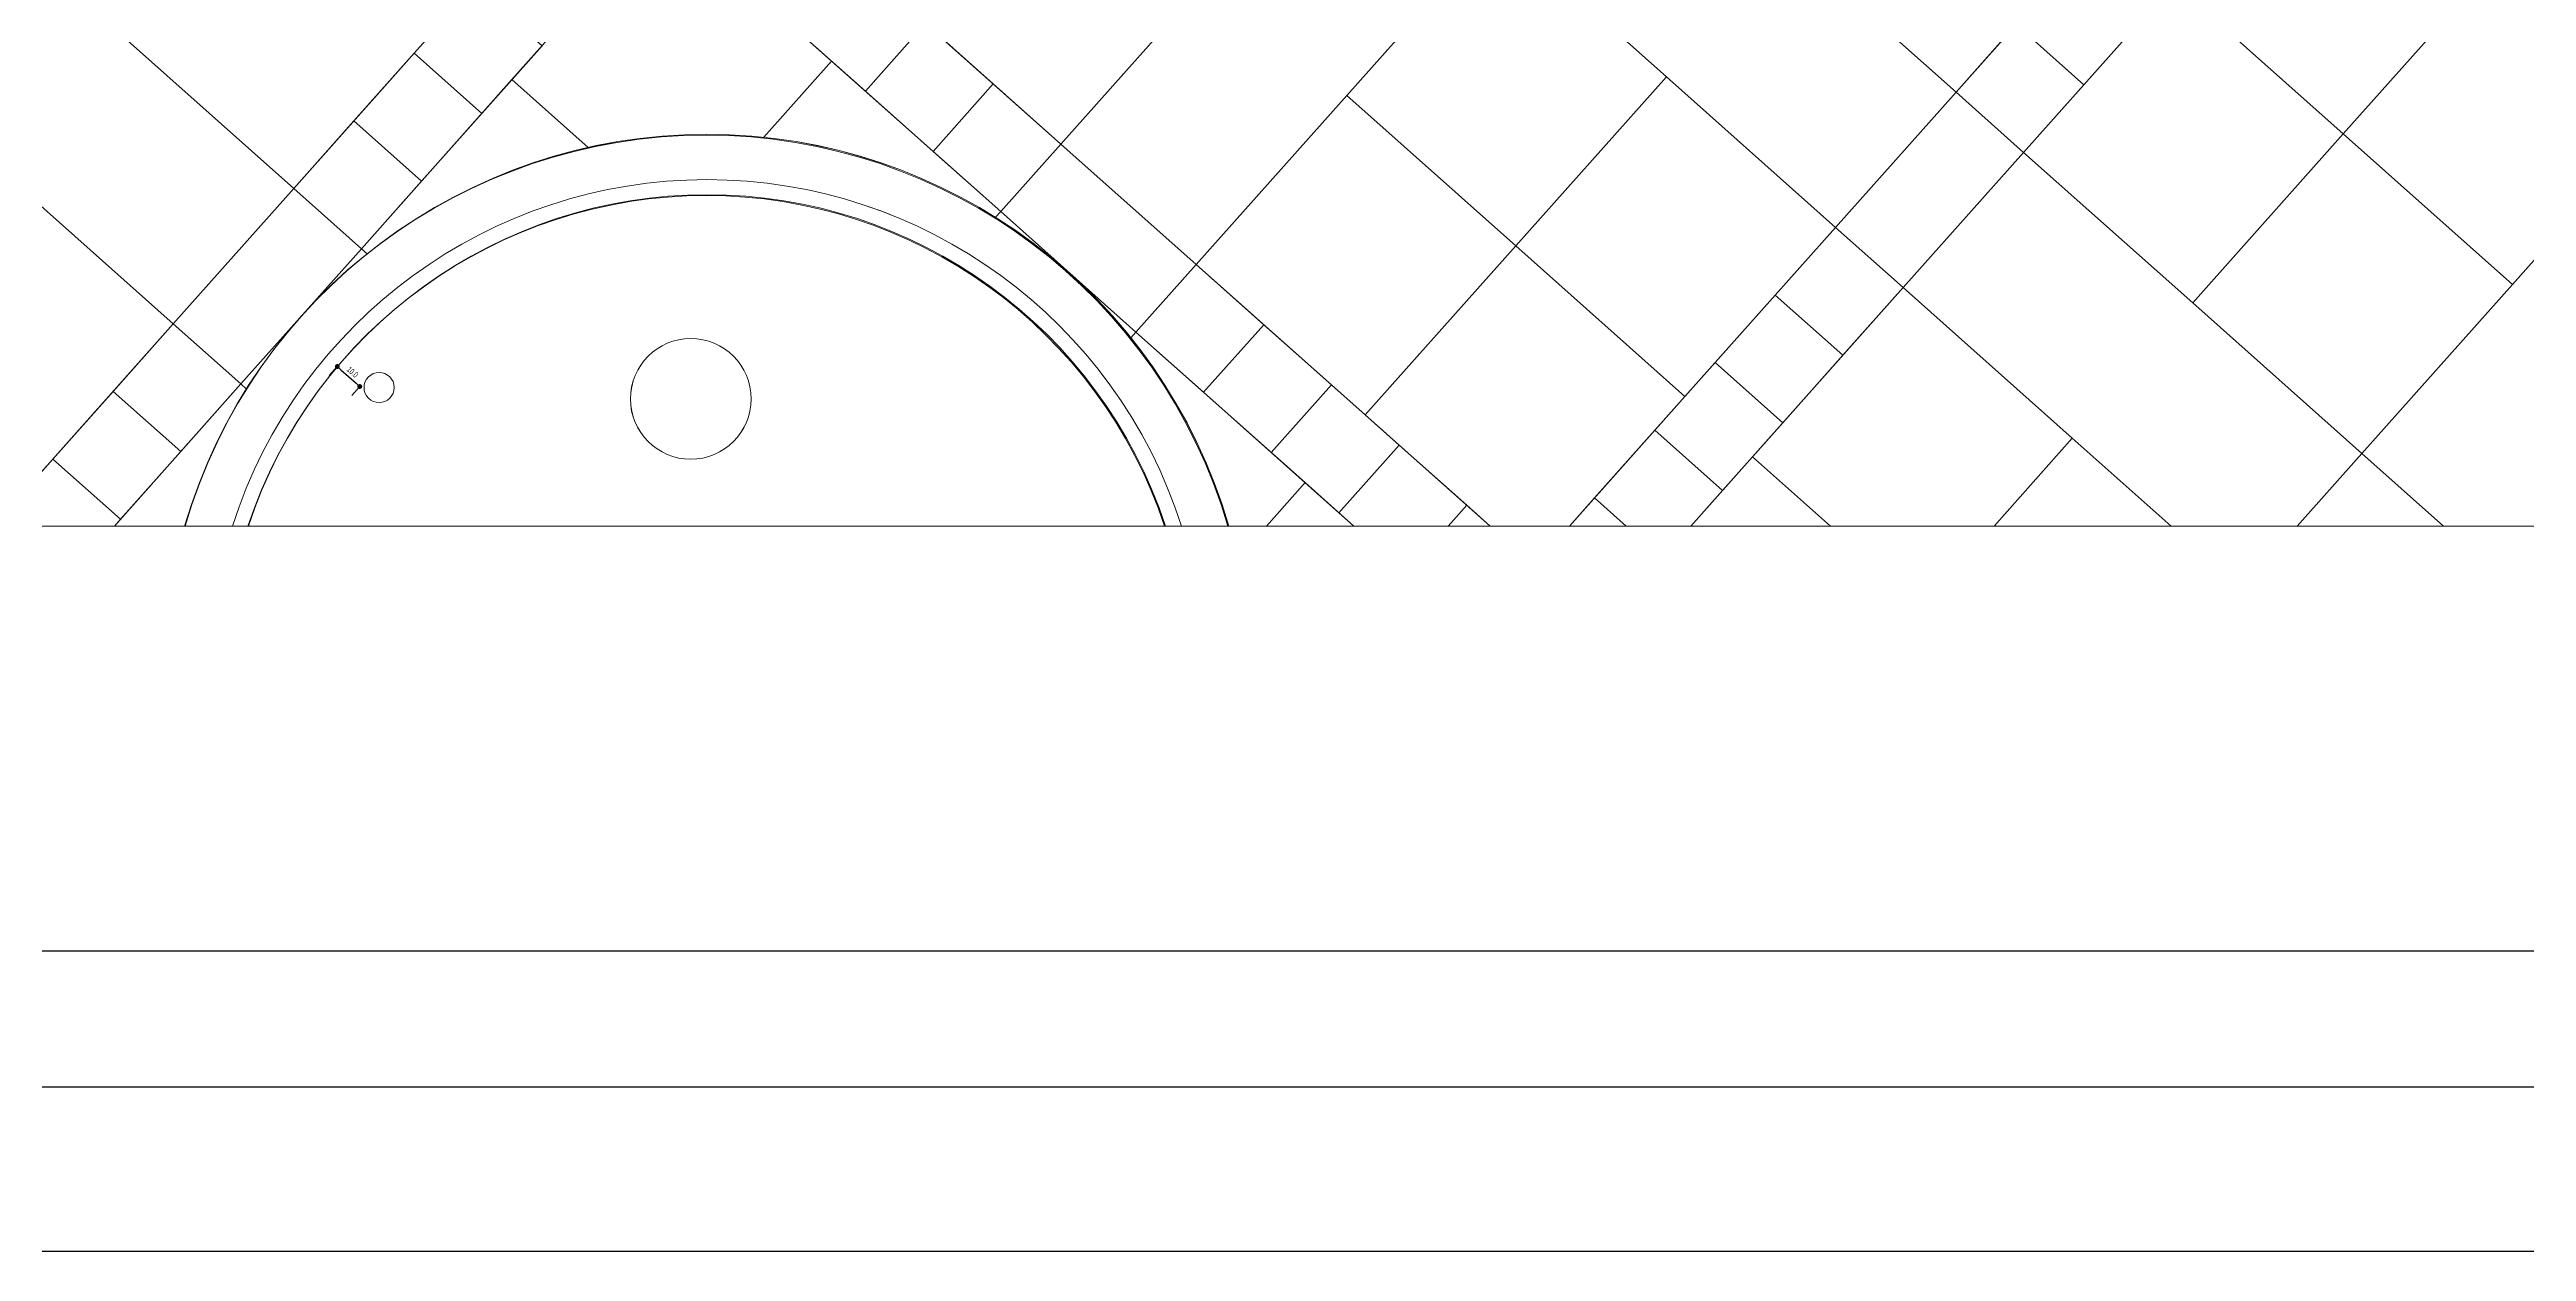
# Model space of a CAD drawing. Header units: millimetres. Extents: x 9159 to 17971, y 10368 to 13314.
# Drawn here: x 15447 to 16267, y 10368 to 10767 of the extents above; entities that cross this region are included whole.
import ezdxf

# ---------------------------------------------------------------- set-up
doc = ezdxf.new("R2010")
doc.units = ezdxf.units.MM
doc.header["$LTSCALE"] = 5
doc.linetypes.add('CONTINUA', pattern=[0])
doc.layers.get('DEFPOINTS').update_dxf_attribs({"linetype": 'CONTINUA'})
for name, color, linetype, lineweight in [('anted', 10, 'Continuous', 0), ('SAF_DOSEME', 147, 'Continuous', 0), ('SAF_DOSEME-TAS1', 251, 'Continuous', 0), ('SAF_DOSEME-TAS2', 35, 'Continuous', 0), ('SAF_KEÇE', 30, 'Continuous', 0), ('SAF_OLCU', 150, 'Continuous', 0), ('TAR-G2', 11, 'Continuous', 0), ('YAZI', 250, 'Continuous', 30)]:
    doc.layers.add(name, color=color, linetype=linetype, lineweight=lineweight)
doc.styles.add('NEWSTYLE3', font='TSIMPLEX.SHX', dxfattribs={"width": 0.6})
doc.dimstyles.new('1-20', dxfattribs={"dimtxt": 5.2, "dimasz": 1.6, "dimexe": 4, "dimexo": 4, "dimgap": 2, "dimtad": 1, "dimdec": 0, "dimzin": 0, "dimdsep": 46, "dimtxsty": 'NEWSTYLE3', "dimblk": 'DOT', "dimcen": 0, "dimdle": 1, "dimadec": 0, "dimazin": 0, "dimtfac": 1, "dimtdec": 4, "dimtix": 1, "dimtofl": 0, "dimtmove": 0, "dimatfit": 0, "dimldrblk": 'DOT', "dimfxl": 1, "dimtolj": 1, "dimtzin": 0, "dimarcsym": 0})

# ---------------------------------------------------------------- blocks, each defined once
blk = doc.blocks.new('_DOT')
at = {"color": 0, "linetype": 'ByBlock', "lineweight": 0}
blk.add_line((-0.5, 0), (-1, 0), dxfattribs=at)
at = {"linetype": 'ByBlock', "lineweight": 0, "const_width": 0.5}
blk.add_lwpolyline([(-0.25, 0, 1), (0.25, 0, 1)], format="xyb", close=True, dxfattribs=at)
blk = doc.blocks.new('*D61')
at = {"layer": 'DEFPOINTS', "color": 0}
for p in [(15544.72, 10664.58), (15552.18, 10657.95), (15549.51, 10654.95)]:
    blk.add_point(p, dxfattribs=at)
at = {"layer": 'SAF_OLCU', "color": 0, "lineweight": -2}
for p, q in [((15542.07, 10661.59), (15539.4, 10658.59)), ((15543.26, 10660.52), (15548.32, 10656.02)), ((15549.52, 10654.96), (15546.85, 10651.96))]:
    blk.add_line(p, q, dxfattribs=at)
at = {"layer": 'SAF_OLCU', "color": 0, "lineweight": -2, "xscale": 1.6, "yscale": 1.6, "zscale": 1.6}
for p, rotation in [((15542.06, 10661.58), 138.3452744245289), ((15549.51, 10654.95), 318.3452744245289)]:
    blk.add_blockref('_DOT', p, dxfattribs=dict(at, rotation=rotation))
at = {"layer": 'SAF_OLCU', "color": 0, "insert": (15547.12, 10659.76), "char_height": 2, "attachment_point": 5, "rotation": 318.34527, "style": 'NEWSTYLE3'}
blk.add_mtext('\\A1;10.0', dxfattribs=at)

msp = doc.modelspace()

# ---------------------------------------------------------------- linework, layer by layer
at = {"layer": 'anted', "ltscale": 3}
msp.add_lwpolyline([(16744.25, 12927.16), (16744.25, 10608.73), (13273.39, 10608.73), (13273.39, 12927.16)], close=True, dxfattribs=at)
msp.add_lwpolyline([(16744.25, 12927.16), (16744.25, 10608.73), (13273.39, 10608.73), (13273.39, 12927.16)], close=True, dxfattribs=at)
at = {"layer": 'SAF_DOSEME', "elevation": 0}
msp.add_lwpolyline([(14060.53, 10608.73, -0.142512), (16744.25, 11542.34)], format="xyb", dxfattribs=at)
at = {"layer": 'SAF_DOSEME'}
msp.add_lwpolyline([(14060.53, 10608.73, -0.142512), (16744.25, 11542.34)], format="xyb", dxfattribs=at)
msp.add_arc((17006.91, 6463.27), 5085.86, 92.96032, 125.4032, dxfattribs=at)
msp.add_arc((17006.91, 6463.27), 5085.86, 92.96032, 125.4032, dxfattribs=at)
at = {"layer": 'SAF_DOSEME-TAS1'}
for points in [[(16022.22, 10802.36), (16078.24, 10752.48), (16128.11, 10808.5), (16072.1, 10858.37)], [(15775.61, 10841.18), (15831.63, 10791.31), (15781.75, 10735.29), (15725.74, 10785.17)], [(16150.52, 10788.55), (16206.53, 10738.67), (16256.41, 10794.69), (16200.39, 10844.56)], [(15471.61, 10770.43), (15527.62, 10720.56), (15577.49, 10776.57), (15521.48, 10826.44)], [(15926.31, 10807.42), (15982.32, 10757.55), (15932.45, 10701.53), (15876.44, 10751.41)], [(16098.19, 10774.89), (16120.59, 10754.94), (16140.54, 10777.34), (16118.14, 10797.29)], [(15694.58, 10772.73), (15716.99, 10752.79), (15736.94, 10775.19), (15714.53, 10795.14)], [(16206.53, 10738.67), (16262.55, 10688.8), (16312.42, 10744.81), (16256.41, 10794.69)], [(15567.52, 10765.37), (15589.92, 10745.42), (15609.87, 10767.82), (15587.47, 10787.77)], [(16100.64, 10732.53), (16156.66, 10682.66), (16206.53, 10738.67), (16150.52, 10788.55)], [(15716.99, 10752.79), (15739.4, 10732.84), (15759.35, 10755.24), (15736.94, 10775.19)], [(16078.24, 10752.48), (16100.64, 10732.53), (16120.59, 10754.94), (16098.19, 10774.89)], [(15547.57, 10742.96), (15569.97, 10723.01), (15589.92, 10745.42), (15567.52, 10765.37)], [(15982.32, 10757.55), (16038.34, 10707.67), (15988.46, 10651.66), (15932.45, 10701.53)], [(15739.4, 10732.84), (15761.8, 10712.89), (15781.75, 10735.29), (15759.35, 10755.24)], [(15876.44, 10751.41), (15932.45, 10701.53), (15882.58, 10645.52), (15826.56, 10695.39)], [(16038.34, 10707.67), (16060.74, 10687.72), (16100.64, 10732.53), (16078.24, 10752.48)], [(15527.62, 10720.56), (15550.03, 10700.61), (15569.97, 10723.01), (15547.57, 10742.96)], [(15781.75, 10735.29), (15826.56, 10695.39), (15806.61, 10672.99), (15761.8, 10712.89)], [(16156.66, 10682.66), (16212.67, 10632.79), (16262.55, 10688.8), (16206.53, 10738.67)], [(15431.71, 10725.62), (15487.72, 10675.74), (15437.85, 10619.73), (15381.83, 10669.6)], [(15487.72, 10675.74), (15510.13, 10655.79), (15550.03, 10700.61), (15527.62, 10720.56)], [(16038.34, 10707.67), (16060.74, 10687.72), (16040.79, 10665.32), (16018.39, 10685.27)], [(15806.61, 10672.99), (15829.02, 10653.04), (15848.97, 10675.44), (15826.56, 10695.39)], [(16018.39, 10685.27), (16040.79, 10665.32), (16020.84, 10642.91), (15998.44, 10662.86)], [(15487.72, 10675.74), (15510.13, 10655.79), (15490.18, 10633.39), (15467.77, 10653.34)], [(15829.02, 10653.04), (15851.42, 10633.09), (15871.37, 10655.49), (15848.97, 10675.44)], [(15998.44, 10662.86), (16020.84, 10642.91), (16000.9, 10620.51), (15978.49, 10640.46)], [(15467.77, 10653.34), (15490.18, 10633.39), (15470.23, 10610.98), (15447.82, 10630.93)], [(15851.42, 10633.09), (15873.83, 10613.14), (15893.78, 10635.54), (15871.37, 10655.49)]]:
    msp.add_lwpolyline(points, close=True, dxfattribs=at)
for points in [[(15683.31, 10737.52), (15705.79, 10762.76), (15649.77, 10812.63), (15599.9, 10756.62), (15625.14, 10734.14)], [(15625.14, 10734.14), (15599.9, 10756.62), (15550.03, 10700.61), (15551.91, 10698.93)], [(15760.13, 10711.01), (15761.8, 10712.89), (15705.79, 10762.76), (15683.31, 10737.52)], [(15923.89, 10608.73), (15882.58, 10645.52), (15932.45, 10701.53), (15988.46, 10651.66), (15950.24, 10608.73)], [(16036.68, 10608.73), (16010.87, 10631.71), (16060.74, 10687.72), (16116.76, 10637.85), (16090.83, 10608.73)], [(16036.68, 10608.73), (16010.87, 10631.71), (16060.74, 10687.72), (16116.76, 10637.85), (16090.83, 10608.73)], [(15849.82, 10608.73), (15862.63, 10623.11), (15806.61, 10672.99), (15804.94, 10671.11)], [(15468.22, 10608.73), (15510.13, 10655.79), (15512.01, 10654.12)], [(15468.22, 10608.73), (15510.13, 10655.79), (15512.01, 10654.12)], [(15910.07, 10608.73), (15916.18, 10615.59), (15893.78, 10635.54), (15873.83, 10613.14), (15878.78, 10608.73)], [(15969.01, 10608.73), (15958.54, 10618.05), (15978.49, 10640.46), (16000.9, 10620.51), (15990.41, 10608.73)], [(16090.83, 10608.73), (16116.76, 10637.85), (16149.46, 10608.73)], [(16090.83, 10608.73), (16116.76, 10637.85), (16149.46, 10608.73)], [(15428.05, 10608.73), (15447.82, 10630.93), (15470.23, 10610.98), (15468.22, 10608.73)], [(15990.41, 10608.73), (16010.87, 10631.71), (16036.68, 10608.73)], [(15990.41, 10608.73), (16010.87, 10631.71), (16036.68, 10608.73)], [(15878.78, 10608.73), (15862.63, 10623.11), (15849.82, 10608.73)], [(15878.78, 10608.73), (15862.63, 10623.11), (15849.82, 10608.73)], [(15950.24, 10608.73), (15958.54, 10618.05), (15969.01, 10608.73)], [(15950.24, 10608.73), (15958.54, 10618.05), (15969.01, 10608.73)], [(15923.89, 10608.73), (15916.18, 10615.59), (15910.07, 10608.73)], [(15923.89, 10608.73), (15916.18, 10615.59), (15910.07, 10608.73)]]:
    msp.add_lwpolyline(points, dxfattribs=at)
at = {"layer": 'SAF_DOSEME-TAS2'}
msp.add_lwpolyline([(16191.25, 10608.73), (16212.67, 10632.79), (16239.69, 10608.73)], dxfattribs=at)
msp.add_lwpolyline([(16191.25, 10608.73), (16212.67, 10632.79), (16239.69, 10608.73)], dxfattribs=at)
at = {"layer": 'SAF_KEÇE', "color": 4}
msp.add_circle((15555.91, 10654.62), 5, dxfattribs=at)
at = {"layer": 'TAR-G2'}
msp.add_circle((15659.15, 10650.85), 20, dxfattribs=at)
at = {"layer": 'TAR-G2', "extrusion": (0.000454439, 0.000240683, 1)}
msp.add_circle((15659.16, 10650.85, 9.67), 20, dxfattribs=at)
msp.add_circle((15659.16, 10650.85, 9.67), 20, dxfattribs=at)
at = {"layer": 'TAR-G2'}
for centre, radius, start, end in [((15664.27, 10558.23), 180, 16.29163, 163.70837), ((15664.51, 10558.5), 180, 16.20286, 163.79714), ((15664.51, 10558.5), 180, 16.20286, 163.79714), ((15664.51, 10558.5), 165, 17.72244, 162.27756), ((15664.51, 10558.5), 165, 17.72244, 162.27756), ((15664.27, 10558.23), 160, 18.39657, 161.60343)]:
    msp.add_arc(centre, radius, start, end, dxfattribs=at)
at = {"layer": 'TAR-G2', "color": 0, "extrusion": (0.000454439, 0.000240683, 1)}
msp.add_arc((15664.51, 10558.5, 9.67), 180, 16.20156, 163.79844, dxfattribs=at)
msp.add_arc((15664.51, 10558.5, 9.67), 180, 16.20156, 163.79844, dxfattribs=at)
at = {"layer": 'TAR-G2', "extrusion": (0.000467426, 1.64071e-05, 1)}
for centre, radius, start, end in [((15664.51, 10558.51, 7.5), 180, 16.20155, 163.79845), ((15664.51, 10558.51, 7.51), 160, 18.29407, 161.70593)]:
    msp.add_arc(centre, radius, start, end, dxfattribs=at)
at = {"layer": 'TAR-G2', "extrusion": (0.000454439, 0.000240683, 1)}
msp.add_arc((15664.51, 10558.5, 9.67), 165, 17.72101, 162.27899, dxfattribs=at)
msp.add_arc((15664.51, 10558.5, 9.67), 165, 17.72101, 162.27899, dxfattribs=at)
at = {"layer": 'YAZI', "linetype": 'Continuous', "ltscale": 10, "elevation": 22.59}
for points in [[(13757.76, 13313.93), (17971.11, 13313.93), (17971.11, 10467.83), (13757.76, 10467.83)], [(13757.76, 13313.93), (17971.11, 13313.93), (17971.11, 10467.83), (13757.76, 10467.83)], [(13757.76, 13313.93), (17971.11, 13313.93), (17971.11, 10467.83), (13757.76, 10467.83)], [(13757.76, 13313.93), (17971.11, 13313.93), (17971.11, 10467.83), (13757.76, 10467.83)], [(13757.76, 13313.93), (17971.11, 13313.93), (17971.11, 10467.83), (13757.76, 10467.83)], [(13087.46, 13132.77), (17219.1, 13132.77), (17219.1, 10368.39), (13087.46, 10368.39)], [(13141.87, 13078.37), (17164.7, 13078.37), (17164.7, 10422.8), (13141.87, 10422.8)]]:
    msp.add_lwpolyline(points, close=True, dxfattribs=at)

# ---------------------------------------------------------------- dimensions: what is measured, and where the dimension line sits
at = {"layer": 'SAF_OLCU'}
dim = msp.add_aligned_dim(p1=(15544.72, 10664.58), p2=(15552.18, 10657.95), distance=-4.01, dimstyle='1-20', override={"dimtxt": 2, "dimgap": 1, "dimdec": 1, "dimadec": 0, "dimtdec": 1}, dxfattribs=at)
dim.commit()
dim.dimension.update_dxf_attribs({"geometry": '*D61', "text_midpoint": (15547.12, 10659.76)})

doc.saveas('drawing.dxf')
